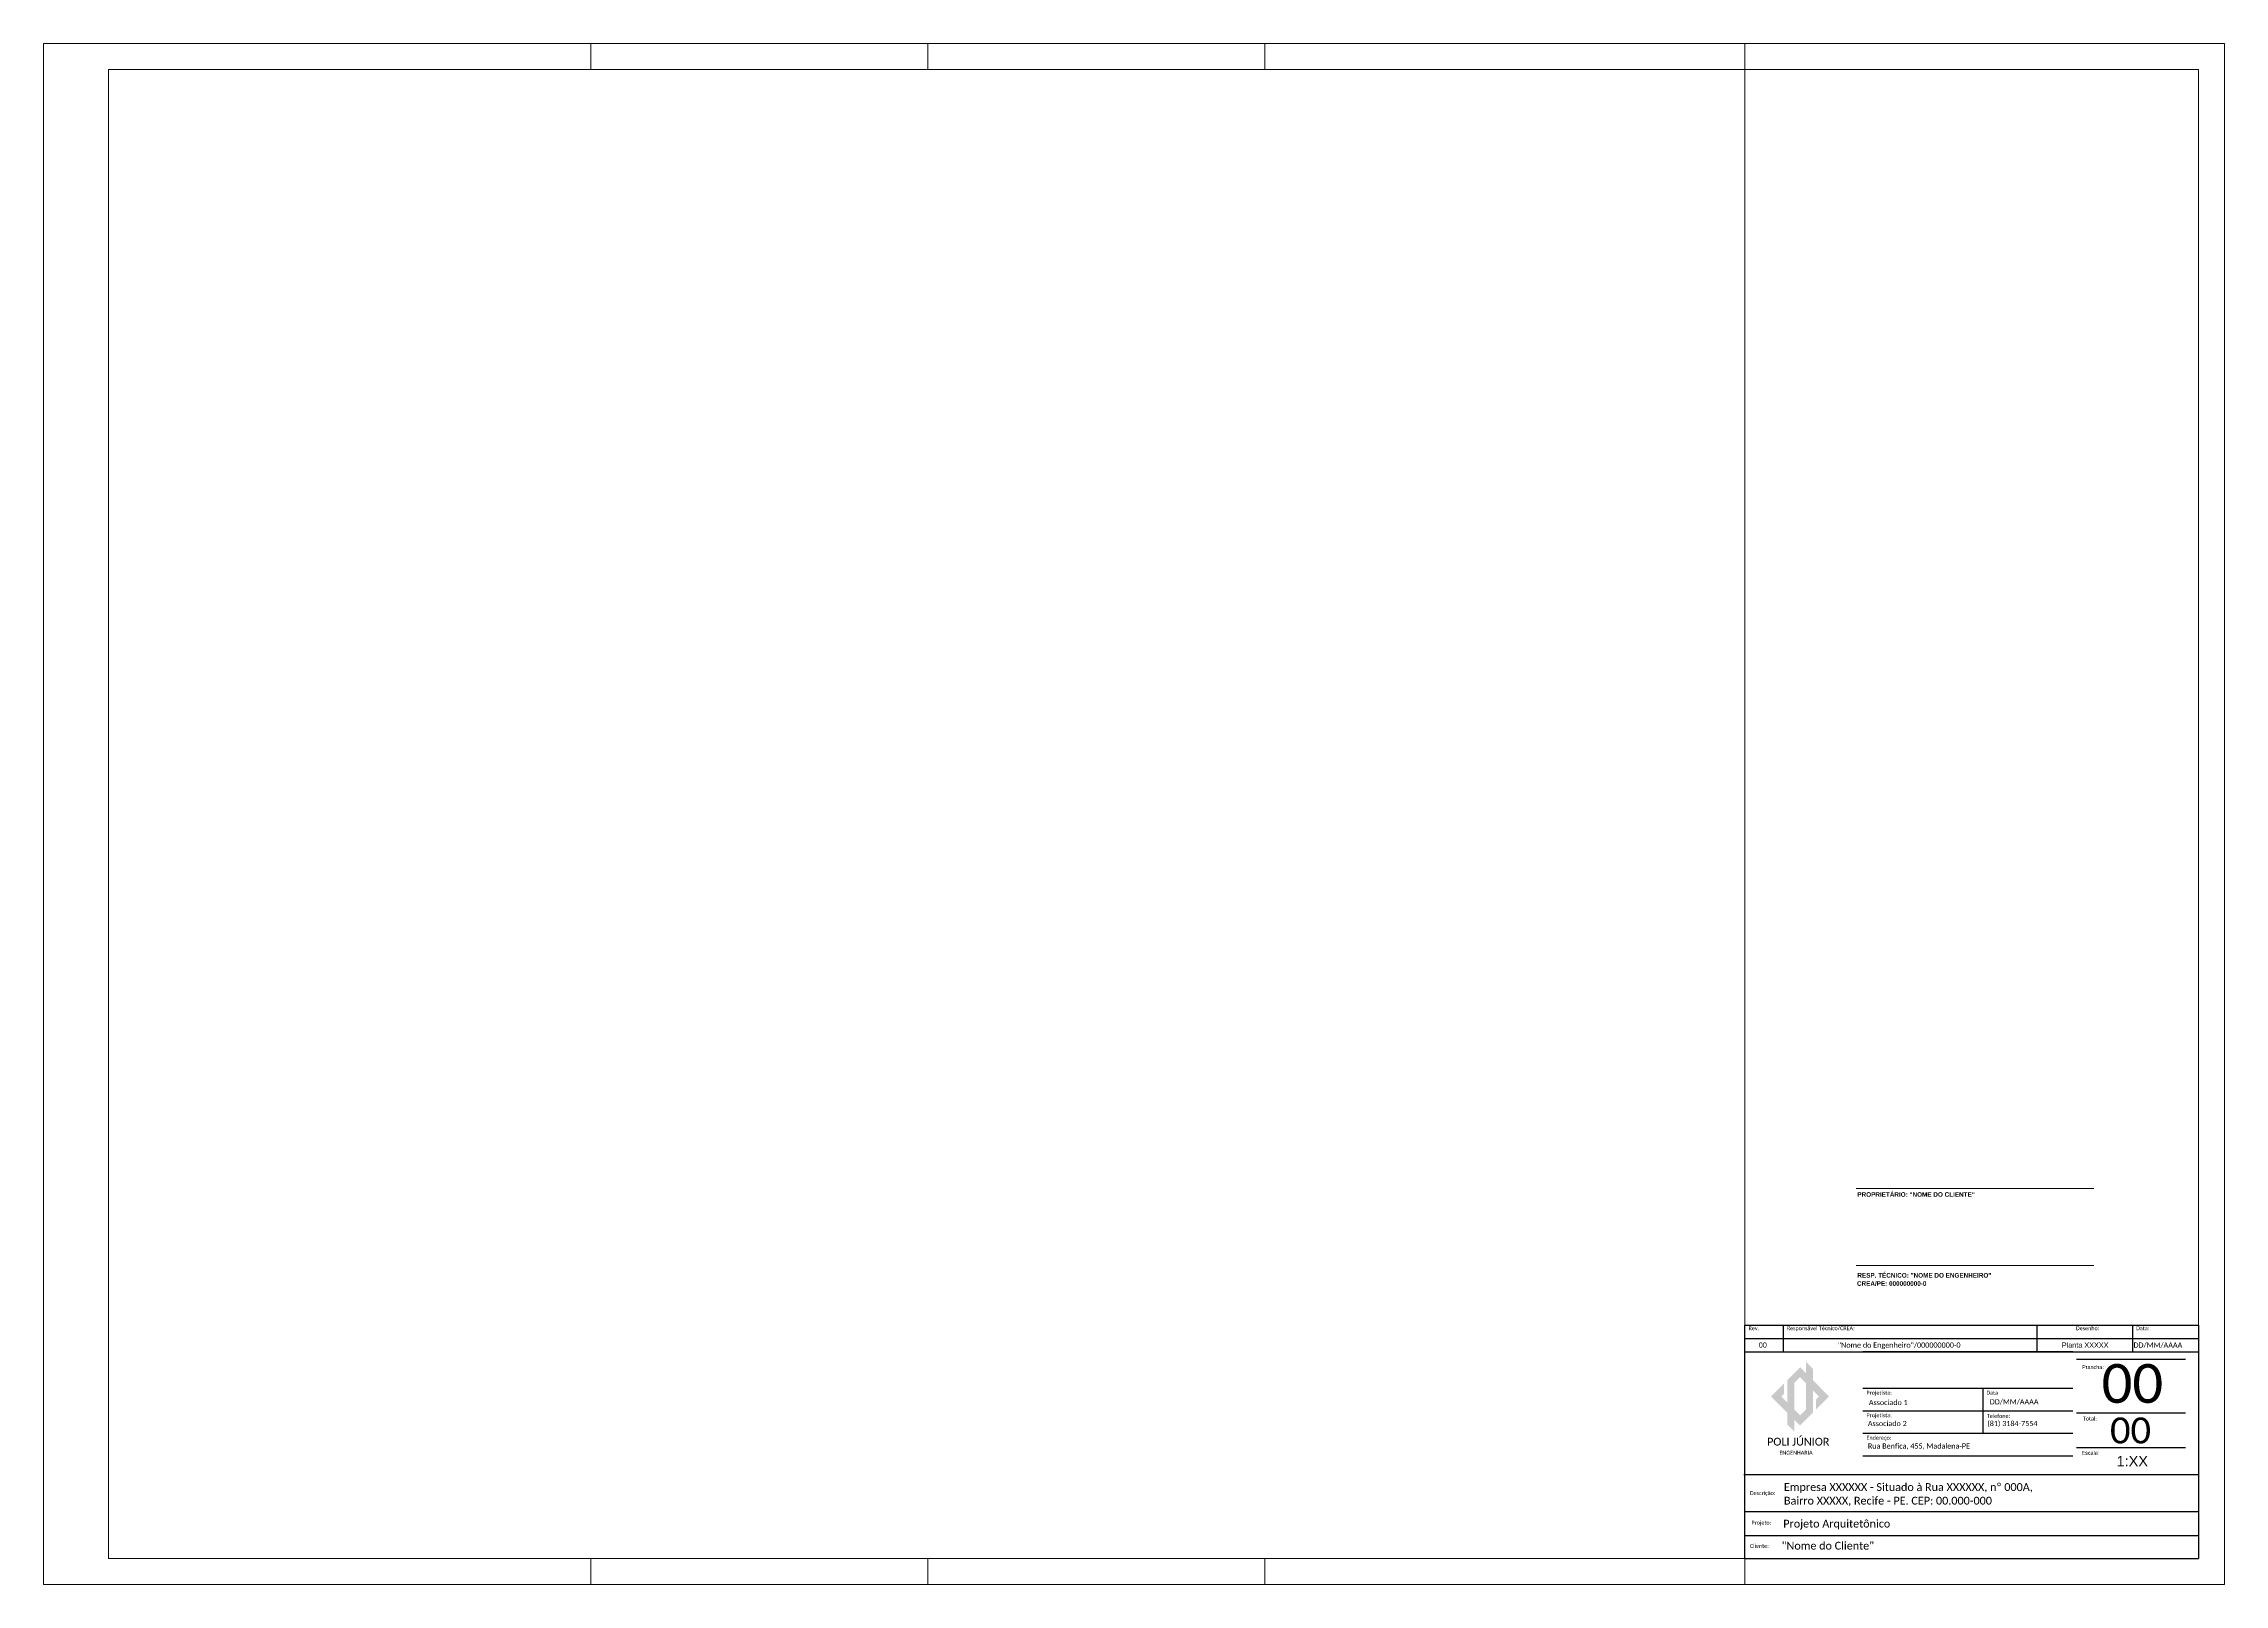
# Paper-space layout 'A1' of a CAD drawing. Header units: centimetres, sheet in millimetres. Extents: x 0 to 841, y 0 to 594.
import ezdxf
from ezdxf.enums import TextEntityAlignment as Align

# ---------------------------------------------------------------- set-up
doc = ezdxf.new("R2010")
doc.units = ezdxf.units.CM
doc.header["$LTSCALE"] = 0.8
doc.layers.add('ARQ-FOLHA', color=7, linetype='Continuous', lineweight=9)
doc.layers.add('ARQ-PENA-MÉDIA', color=7, linetype='Continuous', lineweight=20)
doc.layers.add('ARQ-VP', color=7, linetype='Continuous', lineweight=9, plot=False)
doc.styles.add('PJ', font='calibri.ttf', dxfattribs={"height": 3})
doc.styles.get("Standard").update_dxf_attribs({"font": 'arial.ttf'})
doc.styles.add('STYLE3', font='', dxfattribs={"height": 0.015})
doc.styles.get('STYLE3').set_extended_font_data('RotisSansSerif ExtraBold')

psp = doc.layouts.new('A1')

# ---------------------------------------------------------------- hatches: boundary and pattern name
at = {"transparency": 33554641}
h = psp.add_hatch(color=40, dxfattribs=at)
h.dxf.hatch_style = 1
h.paths.add_polyline_path([(670.16, 72.4), (670.16, 72.5), (671.22, 73.55), (671.22, 77.48), (666.19, 72.45), (672.39, 66.24), (672.39, 61.76), (675.14, 59.01), (675.14, 63.49), (677.38, 61.26), (679.61, 63.49), (682.36, 66.24), (682.36, 67.42), (682.36, 74.73), (684.59, 72.5), (684.59, 72.4), (683.54, 71.35), (683.54, 67.42), (688.56, 72.45), (682.36, 78.66), (682.36, 83.14), (679.61, 85.89), (679.61, 81.41), (677.38, 83.64), (675.14, 81.41), (672.39, 78.66), (672.39, 77.48), (672.39, 70.17)])
h.paths.add_polyline_path([(675.14, 77.63), (677.38, 79.86), (679.61, 77.63), (679.61, 67.42), (677.38, 65.19), (675.14, 67.42)], flags=16)

# ---------------------------------------------------------------- linework, layer by layer
for p, q in [((656, 10), (656, 99.99)), ((656, 99.99), (831, 99.99)), ((656, 94.83), (831, 94.83)), ((670.89, 99.99), (670.89, 89.67)), ((768.67, 99.99), (768.67, 89.67)), ((805.62, 99.99), (805.62, 89.67)), ((831, 99.99), (831, 10)), ((656, 89.67), (831, 89.67)), ((825.95, 86.64), (784.01, 86.64)), ((701.61, 75.63), (782.51, 75.63)), ((747.88, 75.63), (747.88, 58.28)), ((701.61, 66.96), (782.51, 66.96)), ((825.95, 66.02), (784.01, 66.02)), ((701.61, 58.28), (782.51, 58.28)), ((825.95, 52.66), (784.01, 52.66)), ((655.68, 42.35), (831, 42.35)), ((701.61, 49.61), (782.51, 49.61)), ((655.82, 28.07), (831, 28.07)), ((655.91, 18.78), (831, 18.78)), ((656, 10), (831, 10))]:
    psp.add_line(p, q)
at = {"color": 8, "linetype": 'Continuous'}
for p, q in [((782.51, 89.67), (701.61, 89.67)), ((784.28, 42.35), (826, 42.35))]:
    psp.add_line(p, q, dxfattribs=at)
at = {"layer": 'ARQ-FOLHA', "ltscale": 0.03}
for p, q in [((0, 0), (0, 594)), ((0, 594), (841, 594)), ((211, 584), (211, 594)), ((341, 584), (341, 594)), ((471, 584), (471, 594)), ((656, 584), (656, 594)), ((841, 594), (841, 0)), ((25, 584), (831, 584)), ((25, 10), (25, 584)), ((831, 584), (831, 10)), ((831, 10), (25, 10)), ((211, 10), (211, 0)), ((341, 10), (341, 0)), ((471, 10), (471, 0)), ((656, 10), (656, 0)), ((841, 0), (0, 0))]:
    psp.add_line(p, q, dxfattribs=at)
at = {"layer": 'ARQ-PENA-MÉDIA'}
for p, q in [((790.61, 152.63), (698.96, 152.63)), ((790.61, 122.88), (698.96, 122.88))]:
    psp.add_line(p, q, dxfattribs=at)

# ---------------------------------------------------------------- texts
at = {"style": 'PJ'}
for s, height, p in [('Rev.', 1.5, (657.5, 97.99)), ('Responsável Técnico/CREA:', 1.5, (672.26, 97.99)), ('Desenho:', 1.5, (783.77, 97.99)), ('Data:', 1.5, (806.99, 97.99)), ('00', 15, (793.68, 69.95)), ('Projetista:', 1.5, (702.99, 73.13)), ('Associado 1', 2, (703.9, 69.12)), ('Data', 1.5, (749.25, 73.13)), ('DD/MM/AAAA', 2, (750.54, 69.38)), ('Projetista: ', 1.5, (702.99, 64.45)), ('Associado 2', 2, (703.52, 61.01)), ('Telefone: ', 1.5, (749.39, 64.17)), ('(81) 3184-7554', 2, (749.57, 61.02)), ('Total:', 1.5, (786.4, 63.17)), ('00', 10, (796.91, 54.34)), ('Endereço:', 1.5, (702.99, 55.78)), ('Rua Benfica, 455, Madalena-PE', 2, (703.52, 52.34)), ('Descrição:', 1.5, (658.03, 34.46)), ('Projeto:', 1.5, (658.62, 23.03)), ('Cliente:', 1.5, (658.03, 14.07))]:
    psp.add_text(s, height=height, dxfattribs=at).set_placement(p)
for s, p in [('00', (663, 92.25)), ('Planta XXXXX', (787.31, 92.25))]:
    psp.add_text(s, height=2).set_placement(p, align=Align.MIDDLE_CENTER)
for s, p in [('"Nome do Engenheiro"/000000000-0', (715.58, 92.25)), ('DD/MM/AAAA', (815.37, 92.25))]:
    psp.add_text(s, height=2, dxfattribs=at).set_placement(p, align=Align.MIDDLE_CENTER)
for s, height, p in [('Prancha:', 1.5, (786.13, 83.01)), ('Escala:', 1.5, (785.89, 49.95)), ('1:XX', 4, (799.42, 45.5))]:
    psp.add_text(s, height=height).set_placement(p)
at = {"color": 7, "linetype": 'Continuous', "style": 'PJ'}
for s, p in [('Empresa XXXXXX - Situado à Rua XXXXXX, nº 000A,', (671.14, 36.02)), ('Bairro XXXXX, Recife - PE. CEP: 00.000-000', (671.14, 30.77)), ('Projeto Arquitetônico', (670.89, 21.92)), ('"Nome do Cliente"', (670.26, 13.41))]:
    psp.add_text(s, height=3, dxfattribs=at).set_placement(p)
at = {"insert": (664.64, 56.51), "char_height": 3, "attachment_point": 1, "style": 'PJ'}
psp.add_mtext_dynamic_manual_height_columns('POLI JÚNIOR\\P{\\H0.5x;         ENGENHARIA}', width=41.3962, gutter_width=15, heights=[0], dxfattribs=at)
at = {"layer": 'ARQ-PENA-MÉDIA', "style": 'STYLE3'}
for s, p in [('PROPRIETÁRIO: "NOME DO CLIENTE"', (699.47, 149.43)), ('RESP. TÉCNICO: "NOME DO ENGENHEIRO"', (699.47, 118.25)), ('CREA/PE: 000000000-0', (699.31, 115.1))]:
    psp.add_text(s, height=1.7716, dxfattribs=at).set_placement(p)

# ---------------------------------------------------------------- viewports
at = {"layer": 'ARQ-VP', "ltscale": 0.03}
psp.add_viewport(center=(340.5, 297), size=(631, 574), view_center_point=(139.04, 60.161), view_height=252.63357, dxfattribs=at)

doc.saveas('drawing.dxf')
